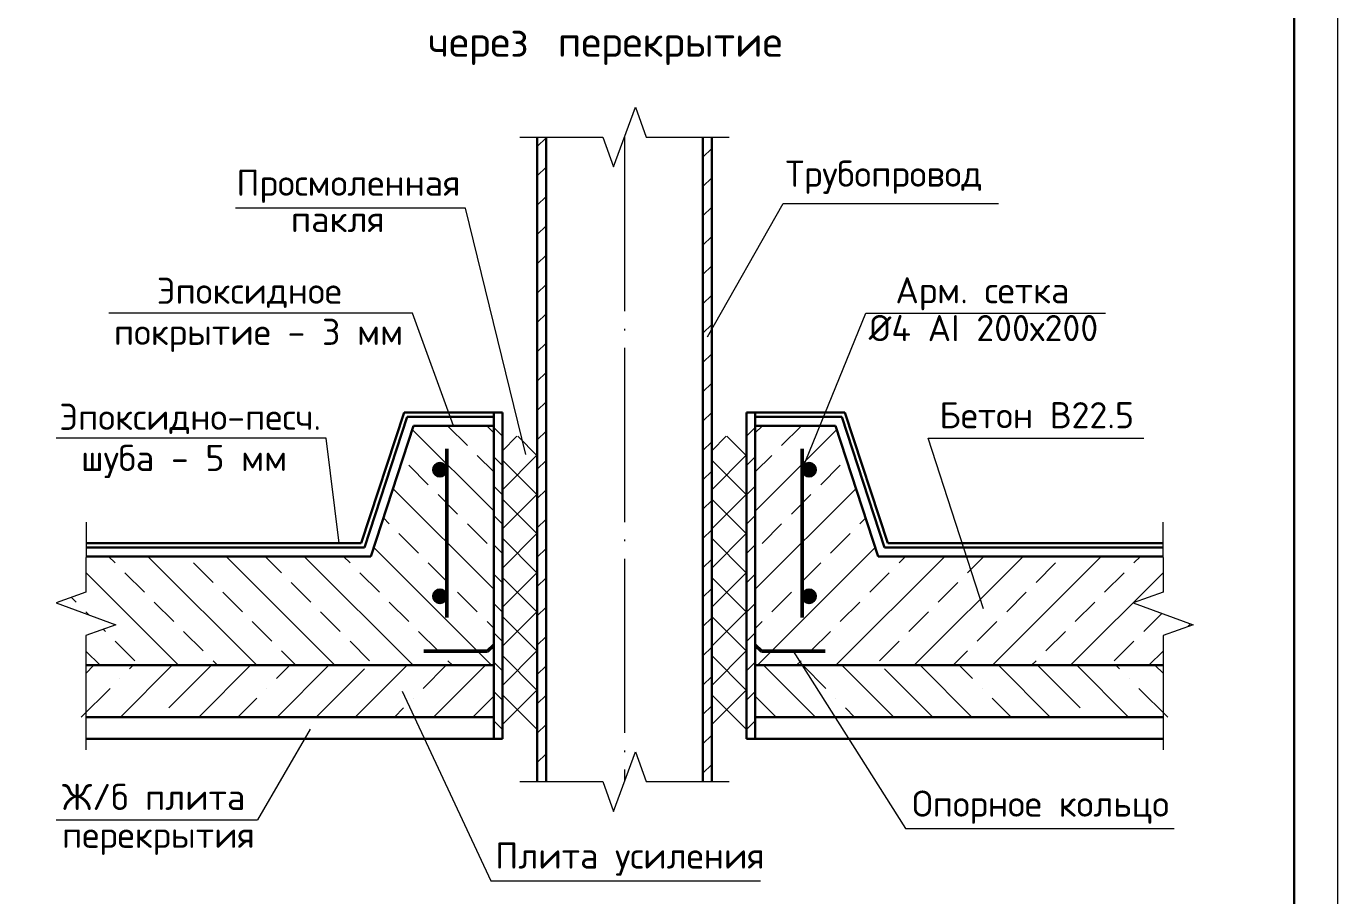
# Model space of a CAD drawing. Extents: x -965262 to 1142518, y -357520 to 71675.
# Drawn here: x 441124 to 456168, y -233033 to -223052 of the extents above; entities that cross this region are included whole.
import ezdxf

# ---------------------------------------------------------------- set-up
doc = ezdxf.new("R2010")
doc.units = 0
doc.header["$LTSCALE"] = 10
doc.linetypes.add('DOTE', pattern=[2.4200000000000004, 2, -0.2, 0.02, -0.2])
doc.layers.get('0').update_dxf_attribs({"linetype": 'CONTINUOUS', "lineweight": 30})
doc.layers.add('DOTE', color=7, linetype='DOTE', lineweight=9)
doc.styles.add('стиль1', font='isocpeur.ttf')

msp = doc.modelspace()

# ---------------------------------------------------------------- hatches: boundary and pattern name
at = {"lineweight": 9, "ltscale": 100}
h = msp.add_hatch(dxfattribs=at)
h.set_pattern_fill('ANSI33', color=256, scale=100, style=0)
h.set_pattern_definition([(135, (1407632.805980284, 219238.8236407548), (449.0128060534576, 449.0128060534577), []), (135, (1407183.792980283, 219238.8236407548), (449.0128060534576, 449.0128060534577), [317.5, -158.75])])
h.paths.add_polyline_path([(445075.7747973718, -229137.068559627), (441810.3153664465, -229137.0685596269), (441808.9525960344, -229546.7156988656), (441465.5179186123, -229671.7156988656), (442152.3872734751, -229921.7156988656), (441808.9525960344, -230046.7156988656), (441808.9525960344, -230387.0685596269), (446485.8953105304, -230387.0685596269), (446485.8953105304, -227637.0685596268), (445566.0140278302, -227637.0685596269)])
edge = h.paths.add_edge_path(flags=16)
edge.add_line((445947.0305002667, -229590.8211135385), (445947.0305002667, -228138.8690227918))
edge.add_arc((445868.8490539633, -228143.3083315572), 78.30738157033765, -180, 3.2498864199416744, ccw=False)
edge.add_arc((445868.8490539633, -228143.3083315572), 78.3073815703392, 3.2498864199416744, 180, ccw=False)
edge.add_line((445947.0305002667, -228138.8690227918), (445947.0305002667, -229590.8211135385))
edge.add_arc((445868.8490539633, -229595.2604223039), 78.30738157033765, -180, 3.2498864199416744, ccw=False)
edge.add_arc((445868.8490539633, -229595.2604223039), 78.3073815703392, 3.2498864199416744, 180, ccw=False)
at = {"lineweight": 15, "ltscale": 100}
h = msp.add_hatch(dxfattribs=at)
h.set_pattern_fill('ANSI37', color=256, scale=100, style=0)
h.set_pattern_definition([(45, (-511661.0153592229, 219238.8236407548), (-224.5064030267288, 224.5064030267288), []), (135, (-511661.0153592229, 219238.8236407548), (-224.5064030267288, -224.5064030267288), [])])
h.paths.add_polyline_path([(446985.8953105304, -227757.8884136857), (446585.8953105304, -227757.8884136857), (446585.8953105304, -231125.4844590911), (446985.8953105304, -231125.4844590911)])
h = msp.add_hatch(dxfattribs=at)
h.set_pattern_fill('ANSI37', color=256, scale=100, style=0)
h.set_pattern_definition([(45, (-509261.0153592229, 219238.8236407548), (-224.5064030267288, 224.5064030267288), []), (135, (-509261.0153592229, 219238.8236407548), (-224.5064030267288, -224.5064030267288), [])])
h.paths.add_polyline_path([(449385.8953105304, -227757.8884136857), (448985.8953105304, -227757.8884136857), (448985.8953105304, -231125.4844590911), (449385.8953105304, -231125.4844590911)])
at = {"lineweight": 9, "ltscale": 100}
h = msp.add_hatch(dxfattribs=at)
h.set_pattern_fill('ANSI33', color=256, scale=100, style=0)
h.set_pattern_definition([(45, (-511661.0153592229, 219238.8236407548), (-449.0128060534576, 449.0128060534577), []), (45, (-511212.0023592229, 219238.8236407548), (-449.0128060534576, 449.0128060534577), [317.5, -158.75])])
h.paths.add_polyline_path([(450896.0158236891, -229137.068559627), (450405.7765932307, -227637.0685596269), (449485.8953105304, -227637.0685596268), (449485.8953105304, -230387.0685596269), (454163.6769596953, -230387.0685596269), (454163.6769596767, -230046.7156988656), (454507.1116371173, -229921.7156988656), (453820.2422822546, -229671.7156988656), (454163.6769596767, -229546.7156988656), (454162.3141892832, -229137.0685596269)])
edge = h.paths.add_edge_path(flags=16)
edge.add_line((450024.7601207942, -229599.6997310692), (450024.7601207942, -228147.7476403225))
edge.add_arc((450102.9415670976, -228143.3083315572), 78.30738157033765, 0, 183.2498864199417, ccw=False)
edge.add_arc((450102.9415670976, -228143.3083315572), 78.3073815703392, -176.75011358005816, 0, ccw=False)
edge.add_line((450024.7601207942, -228147.7476403225), (450024.7601207942, -229599.6997310692))
edge.add_arc((450102.9415670976, -229595.2604223039), 78.30738157033765, 0, 183.2498864199417, ccw=False)
edge.add_arc((450102.9415670976, -229595.2604223039), 78.3073815703392, -176.75011358005816, 0, ccw=False)
h = msp.add_hatch(color=256)
h.dxf.hatch_style = 1
h.paths.add_polyline_path([(445947.0305002667, -228147.7476403225), (445947.0305002667, -228138.8690227918, 0.972034081572144), (445790.541672393, -228143.3083315572, 0.972034081572144)])
h = msp.add_hatch(color=256)
h.dxf.hatch_style = 1
h.paths.add_polyline_path([(450181.1230134014, -228147.7476403225), (450181.1230134014, -228138.8690227918, 0.972034081572144), (450024.6341855277, -228143.3083315572, 0.972034081572144)])
h = msp.add_hatch(color=256)
h.dxf.hatch_style = 1
h.paths.add_polyline_path([(445947.0305002667, -229599.6997310692), (445947.0305002667, -229590.8211135385, 0.972034081572144), (445790.541672393, -229595.2604223039, 0.972034081572144)])
h = msp.add_hatch(color=256)
h.dxf.hatch_style = 1
h.paths.add_polyline_path([(450181.1230134014, -229599.6997310692), (450181.1230134014, -229590.8211135385, 0.972034081572144), (450024.6341855277, -229595.2604223039, 0.972034081572144)])

# ---------------------------------------------------------------- linework, layer by layer
at = {"color": 5, "lineweight": 15}
for p, q in [((447860.8953105304, -224667.3371174881, 9801.825025596198), (448110.8953105304, -223980.4677626242, 9801.825025596198)), ((448110.8953105304, -223980.4677626242, 9801.825025596198), (448235.8953105304, -224323.9024400568, 9801.825025596198)), ((446785.8953105304, -224323.9024400568, 9801.825025596198), (447735.8953105304, -224323.9024400568, 9801.825025596198)), ((447735.8953105304, -224323.9024400568, 9801.825025596198), (447860.8953105304, -224667.3371174881, 9801.825025596198)), ((448235.8953105304, -224323.9024400568, 9801.825025596198), (449185.8953105304, -224323.9024400568, 9801.825025596198)), ((441811.6228192071, -228744.0498396608, 9801.825025596198), (441808.9525960344, -229546.7156988656, 9801.825025596198)), ((454161.0067365225, -228744.0498396608, 9801.825025596198), (454163.6769596953, -229546.7156988656, 9801.825025596198)), ((441808.9525960344, -229546.7156988656, 9801.825025596198), (441465.5179186123, -229671.7156988656, 9801.825025596198)), ((454163.6769596767, -229546.7156988656, 9801.825025596198), (453820.2422822546, -229671.7156988656, 9801.825025596198)), ((441465.5179186123, -229671.7156988656, 9801.825025596198), (442152.3872734751, -229921.7156988656, 9801.825025596198)), ((453820.2422822546, -229671.7156988656, 9801.825025596198), (454507.1116371173, -229921.7156988656, 9801.825025596198)), ((442152.3872734751, -229921.7156988656, 9801.825025596198), (441808.9525960344, -230046.7156988656, 9801.825025596198)), ((454507.1116371173, -229921.7156988656, 9801.825025596198), (454163.6769596767, -230046.7156988656, 9801.825025596198)), ((441808.9525960344, -230046.7156988656, 9801.825025596198), (441808.9525960344, -231359.067832362, 9801.825025596198)), ((454163.6769596953, -230046.7156988656, 9801.825025596198), (454163.6769596953, -231359.067832362, 9801.825025596198))]:
    msp.add_line(p, q, dxfattribs=at)
for p, q in [((446985.8953105304, -224323.9024400567, 9801.825025596198), (446985.8953105304, -231722.683529121, 9801.825025596198)), ((447085.8953105304, -224323.9024400567, 9801.825025596198), (447085.8953105304, -231722.683529121, 9801.825025596198)), ((448885.8953105305, -224323.9024400567, 9801.825025596198), (448885.8953105304, -231722.683529121, 9801.825025596198)), ((448985.8953105304, -224323.9024400567, 9801.825025596198), (448985.8953105304, -231722.683529121, 9801.825025596198)), ((455667.6172293276, -227015.052715155, 9801.825025596198), (455667.6172293278, -239087.8078280479, 9801.825025596198)), ((446485.8953105304, -227487.0685596268, 9801.825025596198), (446485.8953105304, -231231.6816231102, 9801.825025596198)), ((446585.8953105304, -227487.0685596268, 9801.825025596198), (446585.8953105304, -231231.6816231102, 9801.825025596198)), ((449385.8953105304, -227487.0685596268, 9801.825025596198), (449385.8953105304, -231231.6816231102, 9801.825025596198)), ((449485.8953105304, -227487.0685596268, 9801.825025596198), (449485.8953105304, -231231.6816231102, 9801.825025596198)), ((441808.9525960344, -228987.0685596269, 9801.825025596198), (444966.9907832572, -228987.0685596269, 9801.825025596198)), ((441808.9525960344, -229037.0685596269, 9801.825025596198), (445003.2521212955, -229037.0685596269, 9801.825025596198)), ((454163.6769596953, -229037.0685596269, 9801.825025596198), (450968.5384997653, -229037.0685596269, 9801.825025596198)), ((454163.6769596953, -228987.0685596269, 9801.825025596198), (451004.7998378037, -228987.0685596269, 9801.825025596198)), ((441808.9525960344, -229137.068559627, 9801.825025596198), (445075.7747973718, -229137.068559627, 9801.825025596198)), ((454163.6769596953, -229137.0685596269, 9801.825025596198), (450896.0158236891, -229137.068559627, 9801.825025596198)), ((446485.8953105304, -230387.0685596269, 9801.825025596198), (441806.1569997644, -230387.0685596269, 9801.825025596198)), ((441806.1569997644, -230387.0685596269, 9801.825025596198), (446485.8953105304, -230387.0685596269, 9801.825025596198)), ((449485.8953105304, -230387.0685596269, 9801.825025596198), (454166.4725559654, -230387.0685596269, 9801.825025596198)), ((454166.4725559654, -230387.0685596269, 9801.825025596198), (449485.8953105304, -230387.0685596269, 9801.825025596198)), ((446485.8953105304, -230981.6816231102, 9801.825025596198), (441804.1789044428, -230981.6816231102, 9801.825025596198)), ((446485.8953105304, -230981.6816231102, 9801.825025596198), (441804.1789044428, -230981.6816231102, 9801.825025596198)), ((449485.8953105304, -230981.6816231102, 9801.825025596198), (454168.450651287, -230981.6816231102, 9801.825025596198)), ((449485.8953105304, -230981.6816231102, 9801.825025596198), (454168.450651287, -230981.6816231102, 9801.825025596198)), ((446585.8953105304, -231231.6816231102, 9801.825025596198), (441803.3472311063, -231231.6816231102, 9801.825025596198)), ((449385.8953105304, -231231.6816231102, 9801.825025596198), (454169.2823246235, -231231.6816231102, 9801.825025596198))]:
    msp.add_line(p, q)
at = {"lineweight": 15}
for p, q in [((446985.8953105304, -224432.9751365055, 9801.825025596198), (447085.8953105304, -224332.9751365055, 9801.825025596198)), ((448885.8953105304, -224553.5327637469, 9801.825025596198), (448985.8953105304, -224453.5327637469, 9801.825025596198)), ((446985.8953105304, -224769.7347410459, 9801.825025596198), (447085.8953105304, -224669.7347410459, 9801.825025596198)), ((448885.8953105304, -224890.2923682861, 9801.825025596198), (448985.8953105304, -224790.2923682861, 9801.825025596198)), ((446985.8953105304, -225106.4943455852, 9801.825025596198), (447085.8953105304, -225006.4943455852, 9801.825025596198)), ((446163.0568606844, -225138.5313547795, 9801.825025596198), (443525.2937800307, -225138.5313547795, 9801.825025596198)), ((446854.3562783329, -227967.2943247574, 9801.825025596198), (446163.0568606844, -225138.5313547795, 9801.825025596198)), ((448885.8953105304, -225227.0519728266, 9801.825025596198), (448985.8953105304, -225127.0519728266, 9801.825025596198)), ((448937.7368553984, -226616.218101831, 9801.825025596198), (449804.8338180226, -225087.6645662094, 9801.825025596198)), ((449804.8338180226, -225087.6645662094, 9801.825025596198), (452275.0199527857, -225087.6645662094, 9801.825025596198)), ((446985.8953105304, -225443.2539501256, 9801.825025596198), (447085.8953105304, -225343.2539501256, 9801.825025596198)), ((448885.8953105304, -225563.8115773658, 9801.825025596198), (448985.8953105304, -225463.8115773658, 9801.825025596198)), ((446985.8953105304, -225780.0135546649, 9801.825025596198), (447085.8953105304, -225680.0135546649, 9801.825025596198)), ((448885.8953105304, -225900.5711819062, 9801.825025596198), (448985.8953105304, -225800.5711819062, 9801.825025596198)), ((446985.8953105304, -226116.7731592053, 9801.825025596198), (447085.8953105304, -226016.7731592053, 9801.825025596198)), ((448885.8953105304, -226237.3307864467, 9801.825025596198), (448985.8953105304, -226137.3307864467, 9801.825025596198)), ((445553.035635049, -226344.4618162693, 9801.825025596198), (442070.5286985282, -226344.4618162693, 9801.825025596198)), ((446025.9546691803, -227637.0685596269, 9801.825025596198), (445553.035635049, -226344.4618162693, 9801.825025596198)), ((446985.8953105304, -226453.5327637469, 9801.825025596198), (447085.8953105304, -226353.5327637469, 9801.825025596198)), ((450024.7601207942, -228138.8690227922, 9801.825025596198), (450755.5025916491, -226344.4618162693, 9801.825025596198)), ((450755.5025916491, -226344.4618162693, 9801.825025596198), (453501.6766741473, -226344.4618162693, 9801.825025596198)), ((448885.8953105304, -226574.0903909871, 9801.825025596198), (448985.8953105304, -226474.0903909871, 9801.825025596198)), ((446985.8953105304, -226790.2923682861, 9801.825025596198), (447085.8953105304, -226690.2923682861, 9801.825025596198)), ((448885.8953105304, -226910.8499955275, 9801.825025596198), (448985.8953105304, -226810.8499955275, 9801.825025596198)), ((446985.8953105304, -227127.0519728266, 9801.825025596198), (447085.8953105304, -227027.0519728266, 9801.825025596198)), ((448885.8953105304, -227247.6096000668, 9801.825025596198), (448985.8953105304, -227147.6096000668, 9801.825025596198)), ((446985.8953105304, -227463.8115773681, 9801.825025596198), (447085.8953105304, -227363.8115773681, 9801.825025596198)), ((448885.8953105304, -227584.3692046083, 9801.825025596198), (448985.8953105304, -227484.3692046083, 9801.825025596198)), ((446585.8953105304, -227757.8884136857, 9801.825025596198), (446485.8953105304, -227657.8884136857, 9801.825025596198)), ((446985.8953105304, -227800.5711819074, 9801.825025596198), (447085.8953105304, -227700.5711819074, 9801.825025596198)), ((449385.8953105304, -227757.8884136857, 9801.825025596198), (449485.8953105304, -227657.8884136857, 9801.825025596198)), ((444563.1117410632, -227778.9204256163, 9801.825025596198), (441465.5179186122, -227778.9204256163, 9801.825025596198)), ((444713.8006413206, -228987.0685596268, 9801.825025596198), (444563.1117410632, -227778.9204256163, 9801.825025596198)), ((448885.8953105304, -227921.1288091476, 9801.825025596198), (448985.8953105304, -227821.1288091476, 9801.825025596198)), ((446585.8953105304, -228094.6480182261, 9801.825025596198), (446485.8953105304, -227994.6480182261, 9801.825025596198)), ((446985.8953105304, -228137.3307864467, 9801.825025596198), (447085.8953105304, -228037.3307864467, 9801.825025596198)), ((449385.8953105304, -228094.6480182261, 9801.825025596198), (449485.8953105304, -227994.6480182261, 9801.825025596198)), ((448885.8953105304, -228257.888413688, 9801.825025596198), (448985.8953105304, -228157.888413688, 9801.825025596198)), ((446585.8953105304, -228431.4076227654, 9801.825025596198), (446485.8953105304, -228331.4076227654, 9801.825025596198)), ((449385.8953105304, -228431.4076227654, 9801.825025596198), (449485.8953105304, -228331.4076227654, 9801.825025596198)), ((446985.8953105304, -228474.0903909871, 9801.825025596198), (447085.8953105304, -228374.0903909871, 9801.825025596198)), ((448885.8953105304, -228594.6480182273, 9801.825025596198), (448985.8953105304, -228494.6480182273, 9801.825025596198)), ((446585.8953105304, -228768.167227307, 9801.825025596198), (446485.8953105304, -228668.167227307, 9801.825025596198)), ((449385.8953105304, -228768.167227307, 9801.825025596198), (449485.8953105304, -228668.167227307, 9801.825025596198)), ((446985.8953105304, -228810.8499955275, 9801.825025596198), (447085.8953105304, -228710.8499955275, 9801.825025596198)), ((448885.8953105304, -228931.4076227677, 9801.825025596198), (448985.8953105304, -228831.4076227677, 9801.825025596198)), ((446585.8953105304, -229104.9268318474, 9801.825025596198), (446485.8953105304, -229004.9268318474, 9801.825025596198)), ((446985.8953105304, -229147.6096000668, 9801.825025596198), (447085.8953105304, -229047.6096000668, 9801.825025596198)), ((449385.8953105304, -229104.9268318474, 9801.825025596198), (449485.8953105304, -229004.9268318474, 9801.825025596198)), ((448885.8953105304, -229268.1672273093, 9801.825025596198), (448985.8953105304, -229168.1672273093, 9801.825025596198)), ((446585.8953105304, -229441.6864363866, 9801.825025596198), (446485.8953105304, -229341.6864363866, 9801.825025596198)), ((446985.8953105304, -229484.3692046083, 9801.825025596198), (447085.8953105304, -229384.3692046083, 9801.825025596198)), ((449385.8953105304, -229441.6864363866, 9801.825025596198), (449485.8953105304, -229341.6864363866, 9801.825025596198)), ((448885.8953105304, -229604.9268318485, 9801.825025596198), (448985.8953105304, -229504.9268318485, 9801.825025596198)), ((446585.8953105304, -229778.4460409282, 9801.825025596198), (446485.8953105304, -229678.4460409282, 9801.825025596198)), ((446985.8953105304, -229821.1288091476, 9801.825025596198), (447085.8953105304, -229721.1288091476, 9801.825025596198)), ((449385.8953105304, -229778.4460409282, 9801.825025596198), (449485.8953105304, -229678.4460409282, 9801.825025596198)), ((448885.8953105304, -229941.6864363878, 9801.825025596198), (448985.8953105304, -229841.6864363878, 9801.825025596198)), ((446585.8953105304, -230115.2056454686, 9801.825025596198), (446485.8953105304, -230015.2056454686, 9801.825025596198)), ((449385.8953105304, -230115.2056454686, 9801.825025596198), (449485.8953105304, -230015.2056454686, 9801.825025596198)), ((446985.8953105304, -230157.888413688, 9801.825025596198), (447085.8953105304, -230057.888413688, 9801.825025596198)), ((448885.8953105304, -230278.4460409282, 9801.825025596198), (448985.8953105304, -230178.4460409282, 9801.825025596198)), ((449921.9635219891, -230224.0748440422, 9801.825025596198), (451209.8796934918, -232262.3024873569, 9801.825025596198)), ((441805.8412784414, -230481.9740078044, 9801.825025596198), (441900.7467266191, -230387.0685596269, 9801.825025596198)), ((442204.1592752393, -230981.6816231102, 9801.825025596198), (442798.7723387238, -230387.0685596269, 9801.825025596198)), ((442308.9331544582, -230427.8947438934, 9801.825025596198), (442349.7593387235, -230387.0685596269, 9801.825025596198)), ((442757.9459605198, -230876.9075499469, 9801.825025596198), (443247.7849508282, -230387.0685596269, 9801.825025596198)), ((443102.1848873626, -230981.681623109, 9801.825025596198), (443696.7979508284, -230387.0685596269, 9801.825025596198)), ((443992.7311771754, -230540.1479454065, 9801.825025596198), (444145.8105629329, -230387.0685596269, 9801.825025596198)), ((444000.2104994487, -230981.681623109, 9801.825025596198), (444594.8235629518, -230387.0685596269, 9801.825025596198)), ((444449.2231115531, -230981.6816231102, 9801.825025596198), (445003.0099907722, -230427.8947438945, 9801.825025596198)), ((444898.2361115534, -230981.6816231102, 9801.825025596198), (445492.8491750378, -230387.0685596269, 9801.825025596198)), ((445676.5291998554, -230652.4011469196, 9801.825025596198), (445941.8617871422, -230387.0685596257, 9801.825025596198)), ((445796.2617236767, -230981.6816231102, 9801.825025596198), (446390.8747871611, -230387.0685596257, 9801.825025596198)), ((446585.8953105304, -230451.9652500079, 9801.825025596198), (446485.8953105304, -230351.9652500079, 9801.825025596198)), ((446985.8953105304, -230494.6480182273, 9801.825025596198), (447085.8953105304, -230394.6480182273, 9801.825025596198)), ((449385.8953105304, -230451.9652500079, 9801.825025596198), (449485.8953105304, -230351.9652500079, 9801.825025596198)), ((450175.5288973842, -230981.6816231102, 9801.825025596198), (449580.9158338998, -230387.0685596257, 9801.825025596198)), ((450295.2614212055, -230652.4011469196, 9801.825025596198), (450029.9288339186, -230387.0685596257, 9801.825025596198)), ((451073.5545095075, -230981.6816231102, 9801.825025596198), (450478.9414460231, -230387.0685596269, 9801.825025596198)), ((451522.5675095078, -230981.6816231102, 9801.825025596198), (450968.7806302886, -230427.8947438945, 9801.825025596198)), ((451971.5801216122, -230981.681623109, 9801.825025596198), (451376.9670581091, -230387.0685596269, 9801.825025596198)), ((451979.0594438855, -230540.1479454065, 9801.825025596198), (451825.980058128, -230387.0685596269, 9801.825025596198)), ((452869.6057336982, -230981.681623109, 9801.825025596198), (452274.9926702324, -230387.0685596269, 9801.825025596198)), ((453213.844660541, -230876.9075499469, 9801.825025596198), (452724.0056702327, -230387.0685596269, 9801.825025596198)), ((453767.6313458215, -230981.6816231102, 9801.825025596198), (453173.0182823371, -230387.0685596269, 9801.825025596198)), ((453662.8574666027, -230427.8947438934, 9801.825025596198), (453622.0312823374, -230387.0685596269, 9801.825025596198)), ((454166.791077482, -230482.815742667, 9801.825025596198), (454071.0438944418, -230387.0685596269, 9801.825025596198)), ((442196.6799529288, -230540.1479454065, 9801.825025596198), (442196.6799529288, -230540.1479454065, 9801.825025596198)), ((448885.8953105304, -230615.2056454686, 9801.825025596198), (448985.8953105304, -230515.2056454686, 9801.825025596198)), ((453775.1106681321, -230540.1479454065, 9801.825025596198), (453775.1106681321, -230540.1479454065, 9801.825025596198)), ((441755.1462752391, -230981.681623109, 9801.825025596198), (442084.4267514367, -230652.4011469196, 9801.825025596198)), ((443551.1974994484, -230981.681623109, 9801.825025596198), (443768.2247741167, -230764.6543484326, 9801.825025596198)), ((443880.477975646, -230652.4011469196, 9801.825025596198), (443880.477975646, -230652.4011469196, 9801.825025596198)), ((445435.4026397029, -230684.2124726766, 9801.825025596198), (446451.1370951366, -232862.7877125189, 9801.825025596198)), ((445564.2759983633, -230764.6543484326, 9801.825025596198), (445564.2759983633, -230764.6543484326, 9801.825025596198)), ((446245.2743357811, -230981.681623109, 9801.825025596198), (446485.8953105304, -230741.0606483422, 9801.825025596198)), ((446585.8953105304, -230788.7248545495, 9801.825025596198), (446485.8953105304, -230688.7248545495, 9801.825025596198)), ((446985.8953105304, -230831.4076227677, 9801.825025596198), (447085.8953105304, -230731.4076227677, 9801.825025596198)), ((449385.8953105304, -230788.7248545495, 9801.825025596198), (449485.8953105304, -230688.7248545495, 9801.825025596198)), ((449726.5162852798, -230981.681623109, 9801.825025596198), (449485.8953105304, -230741.0606483422, 9801.825025596198)), ((450407.5146226976, -230764.6543484326, 9801.825025596198), (450407.5146226976, -230764.6543484326, 9801.825025596198)), ((452091.3126454148, -230652.4011469196, 9801.825025596198), (452091.3126454148, -230652.4011469196, 9801.825025596198)), ((452420.5931216124, -230981.681623109, 9801.825025596198), (452203.5658469442, -230764.6543484326, 9801.825025596198)), ((454216.6443458218, -230981.681623109, 9801.825025596198), (453887.3638696242, -230652.4011469196, 9801.825025596198)), ((445347.2487236764, -230981.681623109, 9801.825025596198), (445452.0227968339, -230876.9075499469, 9801.825025596198)), ((448885.8953105304, -230951.9652500079, 9801.825025596198), (448985.8953105304, -230851.9652500079, 9801.825025596198)), ((450624.5418973844, -230981.681623109, 9801.825025596198), (450519.767824227, -230876.9075499469, 9801.825025596198)), ((446585.8953105304, -231125.4844590911, 9801.825025596198), (446485.8953105304, -231025.4844590911, 9801.825025596198)), ((446985.8953105304, -231168.1672273093, 9801.825025596198), (447085.8953105304, -231068.1672273093, 9801.825025596198)), ((449385.8953105304, -231125.4844590911, 9801.825025596198), (449485.8953105304, -231025.4844590911, 9801.825025596198)), ((444379.2357262531, -231119.4991546505, 9801.825025596198), (443777.3945316728, -232160.6048350673, 9801.825025596198)), ((448885.8953105304, -231288.7248545495, 9801.825025596198), (448985.8953105304, -231188.7248545495, 9801.825025596198)), ((446985.8953105304, -231504.9268318485, 9801.825025596198), (447085.8953105304, -231404.9268318485, 9801.825025596198)), ((448885.8953105304, -231625.4844590887, 9801.825025596198), (448985.8953105304, -231525.4844590887, 9801.825025596198)), ((441465.5179186119, -232160.6048350673, 9801.825025596198), (443777.3945316728, -232160.6048350673, 9801.825025596198)), ((451209.8796934918, -232262.3024873569, 9801.825025596198), (454291.1204891452, -232262.3024873569, 9801.825025596198)), ((446451.1370951366, -232862.7877125189, 9801.825025596198), (449545.424037148, -232862.7877125189, 9801.825025596198))]:
    msp.add_line(p, q, dxfattribs=at)
at = {"ltscale": 100}
for p, q in [((445457.2300137156, -227487.0685596269, 9801.825025596198), (444966.9907832572, -228987.0685596269, 9801.825025596198)), ((445493.4913517539, -227537.0685596269, 9801.825025596198), (445003.2521212955, -229037.0685596269, 9801.825025596198)), ((445457.2300137156, -227487.0685596269, 9801.825025596198), (446485.8953105304, -227487.0685596268, 9801.825025596198)), ((445493.4913517539, -227537.0685596269, 9801.825025596198), (446485.8953105304, -227537.0685596268, 9801.825025596198)), ((446485.8953105304, -227487.0685596268, 9801.825025596198), (446585.8953105304, -227487.0685596268, 9801.825025596198)), ((449485.8953105304, -227487.0685596268, 9801.825025596198), (449385.8953105304, -227487.0685596268, 9801.825025596198)), ((450514.5606073453, -227487.0685596269, 9801.825025596198), (449485.8953105304, -227487.0685596268, 9801.825025596198)), ((450478.2992693069, -227537.0685596269, 9801.825025596198), (449485.8953105304, -227537.0685596268, 9801.825025596198)), ((450478.2992693069, -227537.0685596269, 9801.825025596198), (450968.5384997653, -229037.0685596269, 9801.825025596198)), ((450514.5606073453, -227487.0685596269, 9801.825025596198), (451004.7998378037, -228987.0685596269, 9801.825025596198)), ((445566.0140278302, -227637.0685596269, 9801.825025596198), (445075.7747973718, -229137.068559627, 9801.825025596198)), ((445566.0140278302, -227637.0685596269, 9801.825025596198), (446485.8953105304, -227637.0685596268, 9801.825025596198)), ((450405.7765932307, -227637.0685596269, 9801.825025596198), (449485.8953105304, -227637.0685596268, 9801.825025596198)), ((450405.7765932307, -227637.0685596269, 9801.825025596198), (450896.0158236891, -229137.068559627, 9801.825025596198))]:
    msp.add_line(p, q, dxfattribs=at)
at = {"lineweight": 50, "ltscale": 100}
for p, q in [((445947.0305002667, -227901.2934856267, 9801.825025596198), (445947.0305002667, -229837.2752682344, 9801.825025596198)), ((450024.7601207942, -227901.2934856267, 9801.825025596198), (450024.7601207942, -229837.2752682344, 9801.825025596198))]:
    msp.add_line(p, q, dxfattribs=at)
at = {"lineweight": 50}
for p, q in [((446413.7588876132, -230224.0748440422, 9801.825025596198), (446485.8953105304, -230156.8111349555, 9801.825025596198)), ((449558.0317334477, -230224.0748440422, 9801.825025596198), (449485.8953105304, -230156.8111349555, 9801.825025596198)), ((446413.7588876132, -230224.0748440422, 9801.825025596198), (445685.8953105304, -230224.0748440422, 9801.825025596198)), ((449558.0317334477, -230224.0748440422, 9801.825025596198), (450285.8953105304, -230224.0748440422, 9801.825025596198))]:
    msp.add_line(p, q, dxfattribs=at)
at = {"color": 5, "lineweight": 15, "ltscale": 5}
for p, q in [((447860.8953105304, -232066.1182065523, 9801.825025596198), (448110.8953105304, -231379.2488516896, 9801.825025596198)), ((448110.8953105304, -231379.2488516896, 9801.825025596198), (448235.8953105304, -231722.683529121, 9801.825025596198)), ((446785.8953105304, -231722.683529121, 9801.825025596198), (447735.8953105304, -231722.683529121, 9801.825025596198)), ((447735.8953105304, -231722.683529121, 9801.825025596198), (447860.8953105304, -232066.1182065523, 9801.825025596198)), ((448235.8953105304, -231722.683529121, 9801.825025596198), (449185.8953105304, -231722.683529121, 9801.825025596198))]:
    msp.add_line(p, q, dxfattribs=at)
at = {"lineweight": 15, "elevation": 9801.825025596198}
msp.add_lwpolyline([(456167.6172293266, -240087.807828048), (456167.6172293266, -198037.807828048), (396717.6172293266, -198037.807828048), (396717.6172293266, -240087.807828048)], close=True, dxfattribs=at)
at = {"elevation": 9801.825025596198}
msp.add_lwpolyline([(455667.6172293266, -239587.807828048), (455667.6172293266, -198537.807828048), (398717.6172293266, -198537.807828048), (398717.6172293266, -239587.807828048)], close=True, dxfattribs=at)
at = {"lineweight": 15, "elevation": 9801.825025596198}
msp.add_lwpolyline([(452103.6275272551, -229739.9238363512), (451471.0365341226, -227778.9204256163), (453941.2226688857, -227778.9204256163)], dxfattribs=at)
at = {"ltscale": 100}
for centre in [(445868.8490539633, -228143.3083315572, 9801.825025596198), (450102.9415670976, -228143.3083315572, 9801.825025596198), (445868.8490539633, -229595.2604223039, 9801.825025596198), (450102.9415670976, -229595.2604223039, 9801.825025596198)]:
    msp.add_circle(centre, 78.3073815703392, dxfattribs=at)
at = {"layer": 'DOTE', "lineweight": 9, "ltscale": 100}
msp.add_line((447985.8953105304, -224323.9024400559, 9801.825025596198), (447985.8953105304, -231704.452416519, 9801.825025596198), dxfattribs=at)

# ---------------------------------------------------------------- texts
at = {"linetype": 'ByBlock', "lineweight": 9, "style": 'стиль1'}
for s, height, p in [('через', 350, (445732.1491404427, -223402.7664707462, 9801.825025596198)), ('перекрытие', 350, (447219.0829235082, -223402.7664707462, 9801.825025596198)), ('кольцо', 300, (452966.1612272546, -232125.3155509223, 9801.825025596198))]:
    msp.add_text(s, height=height, dxfattribs=at).set_placement(p)
at = {"lineweight": 15, "style": 'стиль1'}
for s, p in [('Трубопровод', (449833.031468184, -224894.2963795763, 9801.825025596198)), ('Просмоленная', (443534.3518167688, -224998.6088635073, 9801.825025596198)), ('пакля', (444159.3518167688, -225415.2755301735, 9801.825025596198)), ('Эпоксидное', (442620.9553092335, -226238.0062021467, 9801.825025596198)), ('Арм. сетка', (451093.0116978683, -226232.2048417384, 9801.825025596198)), ('покрытие - 3 мм', (442128.9510977388, -226710.0837684622, 9801.825025596198)), ('%%C4 АI 200х200', (450786.6982221082, -226666.7187908002, 9801.825025596198)), ('Эпоксидно-песч.', (441502.5590817506, -227685.2817674336, 9801.825025596198)), ('Бетон В22.5', (451597.0683865696, -227666.6634510854, 9801.825025596198)), ('шуба - 5 мм', (441752.0391993882, -228157.359333749, 9801.825025596198)), ('Ж/б плита', (441533.1141571319, -232048.3478605364, 9801.825025596198)), ('Опорное', (451286.1612272546, -232125.3155509223, 9801.825025596198)), ('перекрытия', (441533.1141571319, -232483.0890823254, 9801.825025596198)), ('Плита усиления ', (446502.733251093, -232721.6576940346, 9801.825025596198))]:
    msp.add_text(s, height=300, dxfattribs=at).set_placement(p)

doc.saveas('drawing.dxf')
